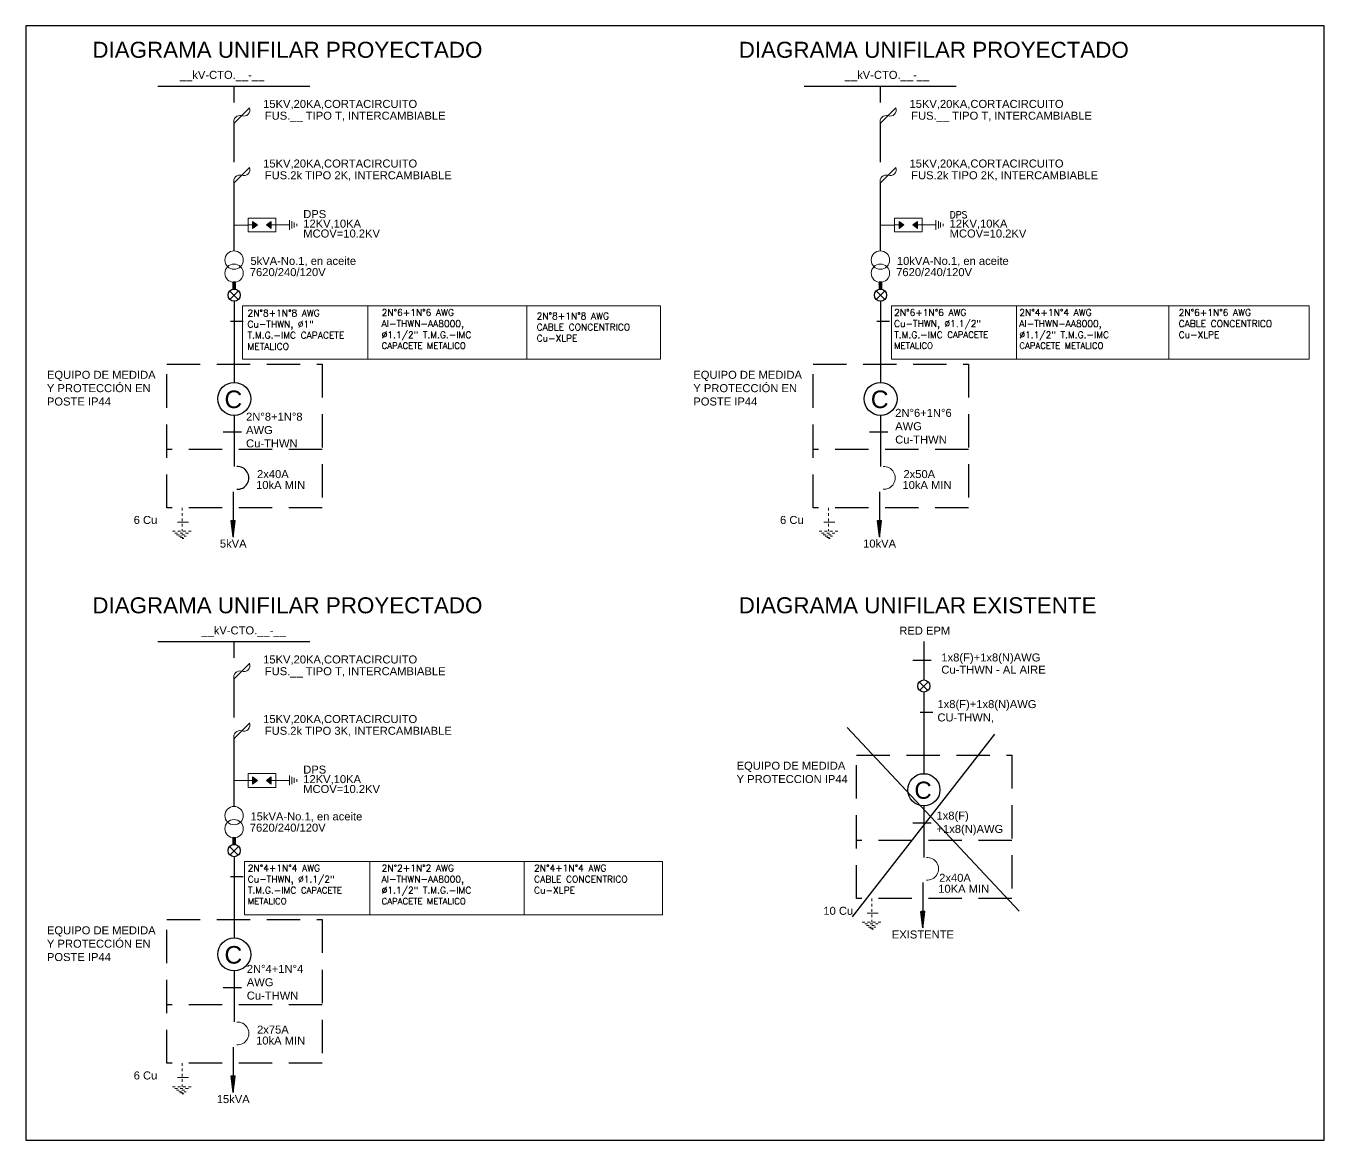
# Model space of a CAD drawing. Header units: metres. Extents: x 227 to 376, y 149 to 264.
# Drawn here: x 287.88 to 336.54, y 217.11 to 258.87 of the extents above; entities that cross this region are included whole.
import ezdxf
from ezdxf.enums import TextEntityAlignment as Align

# ---------------------------------------------------------------- set-up
doc = ezdxf.new("R2010")
doc.units = ezdxf.units.M
doc.linetypes.add('DASHED', pattern=[0.75, 0.5, -0.25])
doc.linetypes.add('HIDDEN', pattern=[0.375, 0.25, -0.125])
for name, color, linetype in [('CRUCE', 2, 'HIDDEN'), ('GAB', 3, 'Continuous'), ('Medidor', 210, 'Continuous'), ('POS', 3, 'Continuous'), ('re60', 2, 'Continuous')]:
    doc.layers.add(name, color=color, linetype=linetype)
for name, color, linetype, lineweight in [('Equipos', 20, 'Continuous', 13), ('Esquemas', 7, 'Continuous', 25), ('Redes', 3, 'Continuous', 25), ('textos', 7, 'Continuous', 13), ('Trafo', 40, 'Continuous', 13), ('Tubo Bajante', 5, 'Continuous', 25)]:
    doc.layers.add(name, color=color, linetype=linetype, lineweight=lineweight)
doc.styles.add('0.3', font='', dxfattribs={"height": 0.3})
doc.styles.add('0.6', font='', dxfattribs={"height": 0.6})
doc.styles.add('ROMANS', font='romans.shx')
doc.styles.get("Standard").update_dxf_attribs({"font": '', "height": 0.1})
doc.styles.get('0.3').set_extended_font_data('@Arial Unicode MS')
doc.styles.get('0.6').set_extended_font_data('@Arial Unicode MS')
doc.styles.get('Standard').set_extended_font_data('@Arial Unicode MS')

# ---------------------------------------------------------------- blocks, each defined once
blk = doc.blocks.new('*X32')
at = {"color": 0}
for p, q in [((14.79, 5.474), (14.797, 5.481)), ((14.793, 5.473), (14.801, 5.482)), ((14.796, 5.473), (14.805, 5.482)), ((14.799, 5.473), (14.81, 5.483)), ((14.803, 5.472), (14.814, 5.483)), ((14.806, 5.472), (14.818, 5.484)), ((14.809, 5.471), (14.822, 5.484)), ((14.812, 5.471), (14.826, 5.485)), ((14.815, 5.471), (14.83, 5.485)), ((14.818, 5.47), (14.834, 5.486)), ((14.821, 5.47), (14.838, 5.486)), ((14.825, 5.47), (14.842, 5.487)), ((14.828, 5.469), (14.846, 5.487)), ((14.831, 5.469), (14.85, 5.488)), ((14.834, 5.468), (14.854, 5.488)), ((14.837, 5.468), (14.858, 5.489)), ((14.84, 5.468), (14.862, 5.489)), ((14.843, 5.467), (14.866, 5.49)), ((14.847, 5.467), (14.87, 5.491)), ((14.85, 5.466), (14.874, 5.491)), ((14.853, 5.466), (14.878, 5.492)), ((14.856, 5.466), (14.882, 5.492)), ((14.859, 5.465), (14.886, 5.493)), ((14.862, 5.465), (14.891, 5.493)), ((14.865, 5.464), (14.895, 5.494)), ((14.869, 5.464), (14.899, 5.494)), ((14.872, 5.464), (14.903, 5.495)), ((14.875, 5.463), (14.907, 5.495)), ((14.878, 5.463), (14.911, 5.496)), ((14.881, 5.463), (14.915, 5.496)), ((14.884, 5.462), (14.919, 5.497)), ((14.887, 5.462), (14.923, 5.497)), ((14.891, 5.461), (14.927, 5.498)), ((14.894, 5.461), (14.931, 5.498)), ((14.897, 5.461), (14.935, 5.499)), ((14.9, 5.46), (14.939, 5.499)), ((14.903, 5.46), (14.943, 5.499)), ((14.906, 5.459), (14.943, 5.496)), ((14.91, 5.459), (14.943, 5.492)), ((14.913, 5.459), (14.943, 5.489)), ((14.916, 5.458), (14.943, 5.485)), ((14.919, 5.458), (14.943, 5.482)), ((14.768, 5.477), (14.769, 5.477)), ((14.771, 5.476), (14.773, 5.478)), ((14.774, 5.476), (14.777, 5.479)), ((14.777, 5.475), (14.781, 5.479)), ((14.781, 5.475), (14.785, 5.48)), ((14.784, 5.475), (14.789, 5.48)), ((14.787, 5.474), (14.793, 5.481)), ((14.922, 5.457), (14.943, 5.478)), ((14.925, 5.457), (14.943, 5.474)), ((14.928, 5.457), (14.943, 5.471)), ((14.932, 5.456), (14.943, 5.467)), ((14.935, 5.456), (14.943, 5.464)), ((14.938, 5.456), (14.943, 5.46)), ((14.941, 5.455), (14.943, 5.457))]:
    blk.add_line(p, q, dxfattribs=at)
blk = doc.blocks.new('FC')
at = {"layer": 'Redes'}
for p, q in [((-0.0087, 0.0007), (0.1133, 0.0162)), ((-0.0087, 0.0007), (0.1133, -0.0145)), ((0.1133, 0.0162), (0.1133, -0.0145))]:
    blk.add_line(p, q, dxfattribs=at)
at = {"layer": 'Redes', "xscale": 0.6844499999999698, "yscale": 0.6844499999999698, "zscale": 0.6844499999999698}
blk.add_blockref('*X32', (-10.1142, -3.7481), dxfattribs=at)
blk = doc.blocks.new('BORNES')
at = {"layer": 'GAB'}
h = blk.add_hatch(dxfattribs=at)
h.set_pattern_fill('ANSI31', color=256, scale=0.01125, style=0)
h.set_pattern_definition([(45, (-1325.210678, 51.593902), (-0.0252569703, 0.0252569703), [])])
h.paths.add_polyline_path([(-0.37, -1.99), (0.37, -1.99), (0.37, 0), (-0.37, 0)])
blk.add_lwpolyline([(-0.37, -1.99), (0.37, -1.99), (0.37, 0), (-0.37, 0)], close=True, dxfattribs=at)
blk = doc.blocks.new('CT')
at = {"layer": 'Medidor'}
blk.add_circle((-0.0139, 0.0035), 0.0703, dxfattribs=at)
blk.add_text('C', height=0.075, rotation=359.3207, dxfattribs=at).set_placement((-0.0181, -0.0359), align=Align.CENTER)

msp = doc.modelspace()

# ---------------------------------------------------------------- hatches: boundary and pattern name
at = {"layer": 'Equipos'}
for points in [[(296.559, 251.409), (296.381, 251.543), (296.381, 251.276)], [(297.074, 251.276), (297.074, 251.543), (296.896, 251.409)], [(320.789, 251.409), (320.611, 251.543), (320.611, 251.276)], [(321.305, 251.276), (321.305, 251.543), (321.126, 251.409)], [(296.559, 230.588), (296.381, 230.722), (296.381, 230.454)], [(297.074, 230.454), (297.074, 230.722), (296.896, 230.588)]]:
    msp.add_hatch(color=256, dxfattribs=at).paths.add_polyline_path(points)

# ---------------------------------------------------------------- linework, layer by layer
at = {"color": 2}
msp.add_arc((295.811, 241.929), 0.427, 266.24, 93.76, dxfattribs=at)
at = {"layer": 'CRUCE', "ltscale": 5}
for p, q in [((298.984, 242.995), (293.162, 242.995)), ((323.214, 242.995), (317.392, 242.995)), ((324.837, 228.344), (319.016, 228.344)), ((298.984, 222.174), (293.162, 222.174))]:
    msp.add_line(p, q, dxfattribs=at)
for points in [[(293.162, 246.194), (298.984, 246.194), (298.984, 240.812), (293.162, 240.812)], [(317.392, 246.194), (323.214, 246.194), (323.214, 240.812), (317.392, 240.812)], [(319.016, 231.543), (324.837, 231.543), (324.837, 226.162), (319.016, 226.162)], [(293.162, 225.373), (298.984, 225.373), (298.984, 219.991), (293.162, 219.991)]]:
    msp.add_lwpolyline(points, close=True, dxfattribs=at)
at = {"layer": 'Equipos'}
for p, q in [((295.677, 255.209), (296.266, 255.798)), ((319.907, 255.209), (320.496, 255.798)), ((295.677, 252.976), (296.266, 253.565)), ((319.907, 252.976), (320.496, 253.565)), ((296.214, 251.407), (295.696, 251.407)), ((296.381, 251.543), (296.381, 251.276)), ((297.074, 251.543), (297.074, 251.276)), ((297.764, 251.41), (297.246, 251.41)), ((297.854, 251.276), (297.854, 251.549)), ((297.941, 251.318), (297.941, 251.505)), ((298.032, 251.362), (298.032, 251.458)), ((320.445, 251.407), (319.926, 251.407)), ((320.611, 251.543), (320.611, 251.276)), ((321.305, 251.543), (321.305, 251.276)), ((321.994, 251.41), (321.476, 251.41)), ((322.085, 251.276), (322.085, 251.549)), ((322.172, 251.318), (322.172, 251.505)), ((322.262, 251.362), (322.262, 251.458)), ((295.677, 234.388), (296.266, 234.977)), ((295.677, 232.154), (296.266, 232.743)), ((296.381, 230.722), (296.381, 230.454)), ((297.074, 230.722), (297.074, 230.454)), ((297.854, 230.454), (297.854, 230.728)), ((297.941, 230.496), (297.941, 230.683)), ((296.214, 230.586), (295.696, 230.586)), ((297.764, 230.589), (297.246, 230.589)), ((298.032, 230.54), (298.032, 230.637))]:
    msp.add_line(p, q, dxfattribs=at)
at = {"layer": 'Equipos', "ltscale": 0.8}
for p, q in [((296.558, 251.41), (296.214, 251.41)), ((296.559, 251.409), (296.381, 251.543)), ((296.559, 251.409), (296.381, 251.276)), ((296.558, 251.41), (296.417, 251.516)), ((296.558, 251.41), (296.44, 251.321)), ((296.896, 251.409), (297.074, 251.543)), ((296.896, 251.409), (297.074, 251.276)), ((297.246, 251.41), (296.902, 251.41)), ((320.789, 251.41), (320.445, 251.41)), ((320.789, 251.409), (320.611, 251.543)), ((320.789, 251.409), (320.611, 251.276)), ((320.789, 251.41), (320.647, 251.516)), ((320.789, 251.41), (320.67, 251.321)), ((321.126, 251.409), (321.305, 251.543)), ((321.126, 251.409), (321.305, 251.276)), ((321.476, 251.41), (321.132, 251.41)), ((296.559, 230.588), (296.381, 230.722)), ((296.558, 230.589), (296.417, 230.695)), ((296.896, 230.588), (297.074, 230.722)), ((296.558, 230.589), (296.214, 230.589)), ((296.559, 230.588), (296.381, 230.454)), ((296.558, 230.589), (296.44, 230.5)), ((296.896, 230.588), (297.074, 230.454)), ((297.246, 230.589), (296.902, 230.589))]:
    msp.add_line(p, q, dxfattribs=at)
at = {"layer": 'Equipos', "linetype": 'DASHED', "ltscale": 0.05}
for p, q in [((293.736, 240.812), (293.736, 239.929)), ((317.967, 240.812), (317.967, 239.929)), ((293.382, 239.929), (294.091, 239.929)), ((317.612, 239.929), (318.321, 239.929)), ((293.47, 239.863), (294.001, 239.863)), ((293.532, 239.801), (293.932, 239.801)), ((293.614, 239.745), (293.886, 239.745)), ((293.681, 239.699), (293.839, 239.699)), ((293.733, 239.662), (293.799, 239.662)), ((317.701, 239.863), (318.232, 239.863)), ((317.763, 239.801), (318.163, 239.801)), ((317.844, 239.745), (318.117, 239.745)), ((317.911, 239.699), (318.07, 239.699)), ((317.964, 239.662), (318.029, 239.662)), ((319.59, 226.162), (319.59, 225.279)), ((319.235, 225.279), (319.944, 225.279)), ((319.324, 225.212), (319.855, 225.212)), ((319.386, 225.15), (319.786, 225.15)), ((319.467, 225.094), (319.74, 225.094)), ((319.534, 225.048), (319.693, 225.048)), ((319.587, 225.011), (319.652, 225.011))]:
    msp.add_line(p, q, dxfattribs=at)
at = {"layer": 'Equipos', "ltscale": 0.015}
for p, q in [((293.56, 240.273), (293.98, 240.273)), ((317.791, 240.273), (318.21, 240.273)), ((319.414, 225.622), (319.833, 225.622)), ((293.56, 219.451), (293.98, 219.451))]:
    msp.add_line(p, q, dxfattribs=at)
at = {"layer": 'Equipos', "color": 1, "linetype": 'DASHED', "ltscale": 0.05}
for p, q in [((293.736, 219.991), (293.736, 219.108)), ((293.382, 219.108), (294.091, 219.108)), ((293.47, 219.042), (294.001, 219.042)), ((293.532, 218.98), (293.932, 218.98)), ((293.614, 218.923), (293.886, 218.923)), ((293.681, 218.878), (293.839, 218.878)), ((293.733, 218.841), (293.799, 218.841))]:
    msp.add_line(p, q, dxfattribs=at)
at = {"layer": 'Equipos', "ltscale": 0.8}
for points in [[(297.246, 251.668), (296.214, 251.668), (296.214, 251.152), (297.246, 251.152)], [(321.476, 251.668), (320.445, 251.668), (320.445, 251.152), (321.476, 251.152)], [(297.246, 230.847), (296.214, 230.847), (296.214, 230.331), (297.246, 230.331)]]:
    msp.add_lwpolyline(points, close=True, dxfattribs=at)
at = {"layer": 'Equipos'}
for points in [[(297.766, 251.595), (297.762, 251.231)], [(321.997, 251.595), (321.992, 251.231)], [(297.766, 230.774), (297.762, 230.409)]]:
    msp.add_lwpolyline(points, dxfattribs=at)
for centre, radius, start, end in [((295.914, 255.273), 0.243, 77.3342, 193.0428), ((296.054, 255.715), 0.222, 246.9639, 23.4131), ((320.144, 255.273), 0.243, 77.3342, 193.0428), ((320.284, 255.715), 0.222, 246.9639, 23.4131), ((296.054, 253.482), 0.222, 246.9639, 23.4131), ((320.284, 253.482), 0.222, 246.9639, 23.4131), ((295.914, 253.04), 0.243, 77.3342, 193.0428), ((320.144, 253.04), 0.243, 77.3342, 193.0428), ((320.042, 241.929), 0.427, 266.24, 93.76), ((295.914, 234.452), 0.243, 77.3342, 193.0428), ((296.054, 234.893), 0.222, 246.9639, 23.4131), ((296.054, 232.66), 0.222, 246.9639, 23.4131), ((295.914, 232.219), 0.243, 77.3342, 193.0428), ((321.665, 227.278), 0.427, 266.24, 93.76), ((295.811, 221.108), 0.427, 266.24, 93.76)]:
    msp.add_arc(centre, radius, start, end, dxfattribs=at)
at = {"layer": 'Esquemas'}
msp.add_lwpolyline([(287.883, 217.113), (336.543, 217.113), (336.543, 258.869), (287.883, 258.869)], close=True, dxfattribs=at)
at = {"layer": 'Medidor', "linetype": 'ByBlock', "ltscale": 3}
for centre in [(295.69, 244.892), (319.92, 244.892), (295.69, 224.071)]:
    msp.add_circle(centre, 0.618, dxfattribs=at)
at = {"layer": 're60'}
for p, q in [((318.664, 232.571), (325.117, 225.689)), ((324.195, 232.327), (318.854, 225.473))]:
    msp.add_line(p, q, dxfattribs=at)
at = {"layer": 'Redes'}
for p, q in [((292.826, 256.618), (298.528, 256.618)), ((295.677, 256.618), (295.677, 256.002)), ((317.056, 256.618), (322.758, 256.618)), ((319.907, 256.618), (319.907, 256.002)), ((295.677, 255.209), (295.677, 253.767)), ((319.907, 255.209), (319.907, 253.767)), ((295.677, 252.976), (295.677, 252.058)), ((319.907, 252.976), (319.907, 252.058)), ((295.677, 252.517), (295.677, 250.431)), ((319.907, 252.517), (319.907, 250.431)), ((295.69, 248.552), (295.69, 245.495)), ((319.92, 248.552), (319.92, 245.495)), ((296.027, 247.794), (295.546, 247.794)), ((320.257, 247.794), (319.777, 247.794)), ((295.69, 244.289), (295.69, 242.359)), ((319.92, 244.289), (319.92, 242.359)), ((295.957, 243.638), (295.28, 243.638)), ((320.188, 243.638), (319.51, 243.638)), ((295.654, 241.414), (295.653, 239.713)), ((319.884, 241.414), (319.883, 239.713)), ((292.826, 235.797), (298.528, 235.797)), ((295.677, 235.797), (295.677, 235.181)), ((321.537, 235.798), (321.537, 234.36)), ((321.811, 235.083), (321.133, 235.083)), ((295.677, 234.388), (295.677, 232.946)), ((321.543, 233.901), (321.543, 230.844)), ((321.88, 233.143), (321.4, 233.143)), ((295.677, 232.154), (295.677, 231.237)), ((295.677, 231.696), (295.677, 229.61)), ((321.543, 229.638), (321.543, 227.708)), ((321.811, 228.987), (321.133, 228.987)), ((295.69, 227.731), (295.69, 224.674)), ((296.027, 226.973), (295.546, 226.973)), ((321.507, 226.763), (321.506, 225.062)), ((295.69, 223.468), (295.69, 221.538)), ((295.957, 222.817), (295.28, 222.817)), ((295.654, 220.593), (295.653, 218.892))]:
    msp.add_line(p, q, dxfattribs=at)
at = {"layer": 'textos'}
for p, q in [((300.7, 248.374), (300.7, 246.376)), ((306.661, 248.374), (306.661, 246.376)), ((325.018, 248.374), (325.018, 246.376)), ((330.721, 248.374), (330.721, 246.376)), ((300.768, 227.553), (300.768, 225.554)), ((306.558, 227.553), (306.558, 225.554))]:
    msp.add_line(p, q, dxfattribs=at)
for points in [[(296.005, 248.374), (311.673, 248.374), (311.673, 246.376), (296.005, 246.376)], [(320.323, 248.374), (335.991, 248.374), (335.991, 246.376), (320.323, 246.376)], [(296.073, 227.553), (311.741, 227.553), (311.741, 225.554), (296.073, 225.554)]]:
    msp.add_lwpolyline(points, close=True, dxfattribs=at)
at = {"layer": 'Trafo'}
for centre in [(295.684, 250.093), (319.914, 250.093), (295.684, 249.603), (319.914, 249.603), (295.684, 229.272), (295.684, 228.782)]:
    msp.add_circle(centre, 0.344, dxfattribs=at)
at = {"layer": 'Tubo Bajante'}
for p, q in [((295.843, 248.615), (295.519, 248.939)), ((295.528, 248.615), (295.852, 248.939)), ((320.074, 248.615), (319.749, 248.939)), ((319.758, 248.615), (320.083, 248.939)), ((321.697, 233.964), (321.372, 234.288)), ((321.381, 233.964), (321.706, 234.288)), ((295.843, 227.793), (295.519, 228.118)), ((295.528, 227.793), (295.852, 228.118))]:
    msp.add_line(p, q, dxfattribs=at)
for centre in [(295.686, 248.781), (319.916, 248.781), (321.539, 234.13), (295.686, 227.96)]:
    msp.add_circle(centre, 0.229, dxfattribs=at)

# ---------------------------------------------------------------- block references
at = {"layer": 'Medidor', "xscale": 8.580345720537647, "yscale": 8.580345720537647, "zscale": 8.580345720537647}
msp.add_blockref('CT', (321.662, 230.211), dxfattribs=at)
at = {"layer": 'POS', "xscale": 5.058912245246141, "yscale": 5.058912245246141, "zscale": 5.058912245246141, "rotation": 90}
for p in [(319.886, 239.762), (321.509, 225.111), (295.656, 218.941)]:
    msp.add_blockref('FC', p, dxfattribs=at)
at = {"layer": 'Redes', "xscale": 0.1264728061311536, "yscale": 0.1264728061311536, "zscale": 0.1264728061311536}
for p in [(295.686, 249.263), (319.916, 249.263), (295.686, 228.442)]:
    msp.add_blockref('BORNES', p, dxfattribs=at)
at = {"layer": 'Redes', "xscale": 5.058912245246141, "yscale": 5.058912245246141, "zscale": 5.058912245246141, "rotation": 90}
msp.add_blockref('FC', (295.656, 239.762), dxfattribs=at)

# ---------------------------------------------------------------- texts
at = {"layer": 'Medidor'}
for p in [(295.653, 244.546), (319.883, 244.546), (295.653, 223.725)]:
    msp.add_text('C', height=0.659, rotation=359.3207, dxfattribs=at).set_placement(p, align=Align.CENTER)
at = {"layer": 'textos'}
for s, height, style, p in [('DIAGRAMA UNIFILAR PROYECTADO', 0.6, '0.6', (290.372, 257.676)), ('DIAGRAMA UNIFILAR PROYECTADO', 0.6, '0.6', (314.602, 257.676)), ('__kV-CTO.__-__', 0.3, '0.3', (318.575, 256.886)), ('15KV,20KA,CORTACIRCUITO', 0.3, '0.3', (296.774, 255.797)), ('15KV,20KA,CORTACIRCUITO', 0.3, '0.3', (321.004, 255.797)), ('FUS.__ TIPO T, INTERCAMBIABLE', 0.3, '0.3', (296.837, 255.356)), ('FUS.__ TIPO T, INTERCAMBIABLE', 0.3, '0.3', (321.067, 255.356)), ('15KV,20KA,CORTACIRCUITO', 0.3, '0.3', (296.774, 253.563)), ('15KV,20KA,CORTACIRCUITO', 0.3, '0.3', (321.004, 253.563)), ('FUS.2k TIPO 2K, INTERCAMBIABLE', 0.3, '0.3', (296.837, 253.123)), ('FUS.2k TIPO 2K, INTERCAMBIABLE', 0.3, '0.3', (321.067, 253.123)), ('12KV,10KA', 0.3, '0.3', (298.277, 251.31)), ('DPS', 0.3, '0.3', (298.277, 251.669)), ('12KV,10KA', 0.3, '0.3', (322.507, 251.31)), ('DPS', 0.2516, 'ROMANS', (322.507, 251.669)), ('MCOV=10.2KV', 0.3, '0.3', (298.277, 250.94)), ('MCOV=10.2KV', 0.3, '0.3', (322.507, 250.94)), ('5kVA-No.1, en aceite', 0.3, '0.3', (296.299, 249.913)), ('10kVA-No.1, en aceite', 0.3, '0.3', (320.53, 249.913)), ('7620/240/120V', 0.3, '0.3', (296.275, 249.492)), ('7620/240/120V', 0.3, '0.3', (320.505, 249.492)), ('2x40A', 0.3, '0.3', (296.545, 241.923)), ('2x50A', 0.3, '0.3', (320.776, 241.923)), ('10kA MIN', 0.3, '0.3', (296.51, 241.513)), ('10kA MIN', 0.3, '0.3', (320.74, 241.513)), ('6 Cu', 0.3, '0.3', (291.921, 240.204)), ('6 Cu', 0.3, '0.3', (316.152, 240.204)), ('DIAGRAMA UNIFILAR PROYECTADO', 0.6, '0.6', (290.372, 236.855)), ('DIAGRAMA UNIFILAR EXISTENTE', 0.6, '0.6', (314.602, 236.856)), ('__kV-CTO.__-__', 0.3, '0.3', (294.458, 236.064)), ('RED EPM', 0.3, '0.3', (320.621, 236.054)), ('15KV,20KA,CORTACIRCUITO', 0.3, '0.3', (296.774, 234.975)), ('1x8(F)+1x8(N)AWG', 0.3, '0.3', (322.198, 235.05)), ('FUS.__ TIPO T, INTERCAMBIABLE', 0.3, '0.3', (296.837, 234.535)), ('Cu-THWN - AL AIRE', 0.3, '0.3', (322.198, 234.592)), ('15KV,20KA,CORTACIRCUITO', 0.3, '0.3', (296.774, 232.742)), ('FUS.2k TIPO 3K, INTERCAMBIABLE', 0.3, '0.3', (296.837, 232.302)), ('DPS', 0.3, '0.3', (298.277, 230.847)), ('12KV,10KA', 0.3, '0.3', (298.277, 230.489)), ('MCOV=10.2KV', 0.3, '0.3', (298.277, 230.119)), ('15kVA-No.1, en aceite', 0.3, '0.3', (296.299, 229.092)), ('7620/240/120V', 0.3, '0.3', (296.275, 228.671)), ('2x40A', 0.3, '0.3', (322.116, 226.791)), ('10KA MIN', 0.3, '0.3', (322.081, 226.381)), ('10 Cu', 0.3, '0.3', (317.775, 225.554)), ('2x75A', 0.3, '0.3', (296.545, 221.101)), ('10kA MIN', 0.3, '0.3', (296.51, 220.692)), ('6 Cu', 0.3, '0.3', (291.921, 219.383))]:
    msp.add_text(s, height=height, dxfattribs=dict(at, style=style)).set_placement(p)
at = {"layer": 'textos', "ltscale": 0.6, "style": '0.3'}
msp.add_text('__kV-CTO.__-__', height=0.3, dxfattribs=at).set_placement((293.653, 256.886))
at = {"layer": 'textos'}
for s, insert, char_height, width, attachment_point, style in [('\\A1;2N°8+1N°8 AWG\\PCu-THWN, %%C1" T.M.G.-IMC CAPACETE METALICO', (296.187, 248.234), 0.25, 4.2744, 1, 'ROMANS'), ('\\A1;2N°6+1N°6 AWG\\PAl-THWN-AA8000, %%C1.1/2" T.M.G.-IMC {\\H0.9375x;CAPACETE METALICO}', (301.216, 248.253), 0.25, 4.2744, 1, 'ROMANS'), ('\\A1;2N°6+1N°6 AWG\\PCu-THWN, %%C1.1/2" T.M.G.-IMC {\\H0.9375x;CAPACETE METALICO}', (320.428, 248.253), 0.25, 4.2744, 1, 'ROMANS'), ('\\A1;2N°4+1N°4 AWG\\PAl-THWN-AA8000, %%C1.1/2" T.M.G.-IMC {\\H0.9375x;CAPACETE METALICO}', (325.121, 248.253), 0.25, 4.2744, 1, 'ROMANS'), ('\\A1;2N°6+1N°6 AWG\\PCABLE CONCENTRICO\\PCu-XLPE', (331.094, 248.253), 0.25, 4.2744, 1, 'ROMANS'), ('\\A1;2N°8+1N°8 AWG\\PCABLE CONCENTRICO\\PCu-XLPE', (307.027, 248.123), 0.25, 4.2744, 1, 'ROMANS'), ('EQUIPO DE MEDIDA  Y PROTECCIÓN EN POSTE IP44', (288.669, 245.944), 0.3, 4.38227, 1, '0.3'), ('EQUIPO DE MEDIDA  Y PROTECCIÓN EN POSTE IP44', (312.9, 245.944), 0.3, 4.38227, 1, '0.3'), ('\\A1;2N°8+1N°8 AWG Cu-THWN', (296.134, 244.374), 0.3, 2.68444, 1, '0.3'), ('\\A1;2N°6+1N°6 AWG Cu-THWN', (320.468, 244.517), 0.3, 2.68444, 1, '0.3'), ('5kVA', (295.653, 239.618), 0.3, 3.33556, 2, '0.3'), ('10kVA', (319.883, 239.618), 0.3, 3.33556, 2, '0.3'), ('\\A1;1x8(F)+1x8(N)AWG\\PCU-THWN, ', (322.051, 233.602), 0.3, 5.72853, 1, '0.3'), ('EQUIPO DE MEDIDA Y PROTECCION IP44', (314.523, 231.293), 0.3, 4.38227, 1, '0.3'), ('1x8(F) +1x8(N)AWG', (322.015, 229.423), 0.3, 1.98976, 1, '0.3'), ('\\A1;2N°4+1N°4 AWG\\PCu-THWN, %%C1.1/2" T.M.G.-IMC {\\H0.9375x;CAPACETE METALICO}', (296.198, 227.432), 0.25, 4.2744, 1, 'ROMANS'), ('\\A1;2N°2+1N°2 AWG\\PAl-THWN-AA8000, %%C1.1/2" T.M.G.-IMC {\\H0.9375x;CAPACETE METALICO}', (301.216, 227.432), 0.25, 4.2744, 1, 'ROMANS'), ('\\A1;2N°4+1N°4 AWG\\PCABLE CONCENTRICO\\PCu-XLPE', (306.932, 227.432), 0.25, 4.2744, 1, 'ROMANS'), ('EQUIPO DE MEDIDA  Y PROTECCIÓN EN POSTE IP44', (288.669, 225.122), 0.3, 4.38227, 1, '0.3'), ('EXISTENTE', (321.506, 224.967), 0.3, 3.33556, 2, '0.3'), ('\\A1;2N°4+1N°4 AWG Cu-THWN', (296.161, 223.677), 0.3, 2.68444, 1, '0.3'), ('15kVA', (295.653, 218.797), 0.3, 3.33556, 2, '0.3')]:
    msp.add_mtext(s, dxfattribs=dict(at, insert=insert, char_height=char_height, width=width, attachment_point=attachment_point, style=style))

doc.saveas('drawing.dxf')
